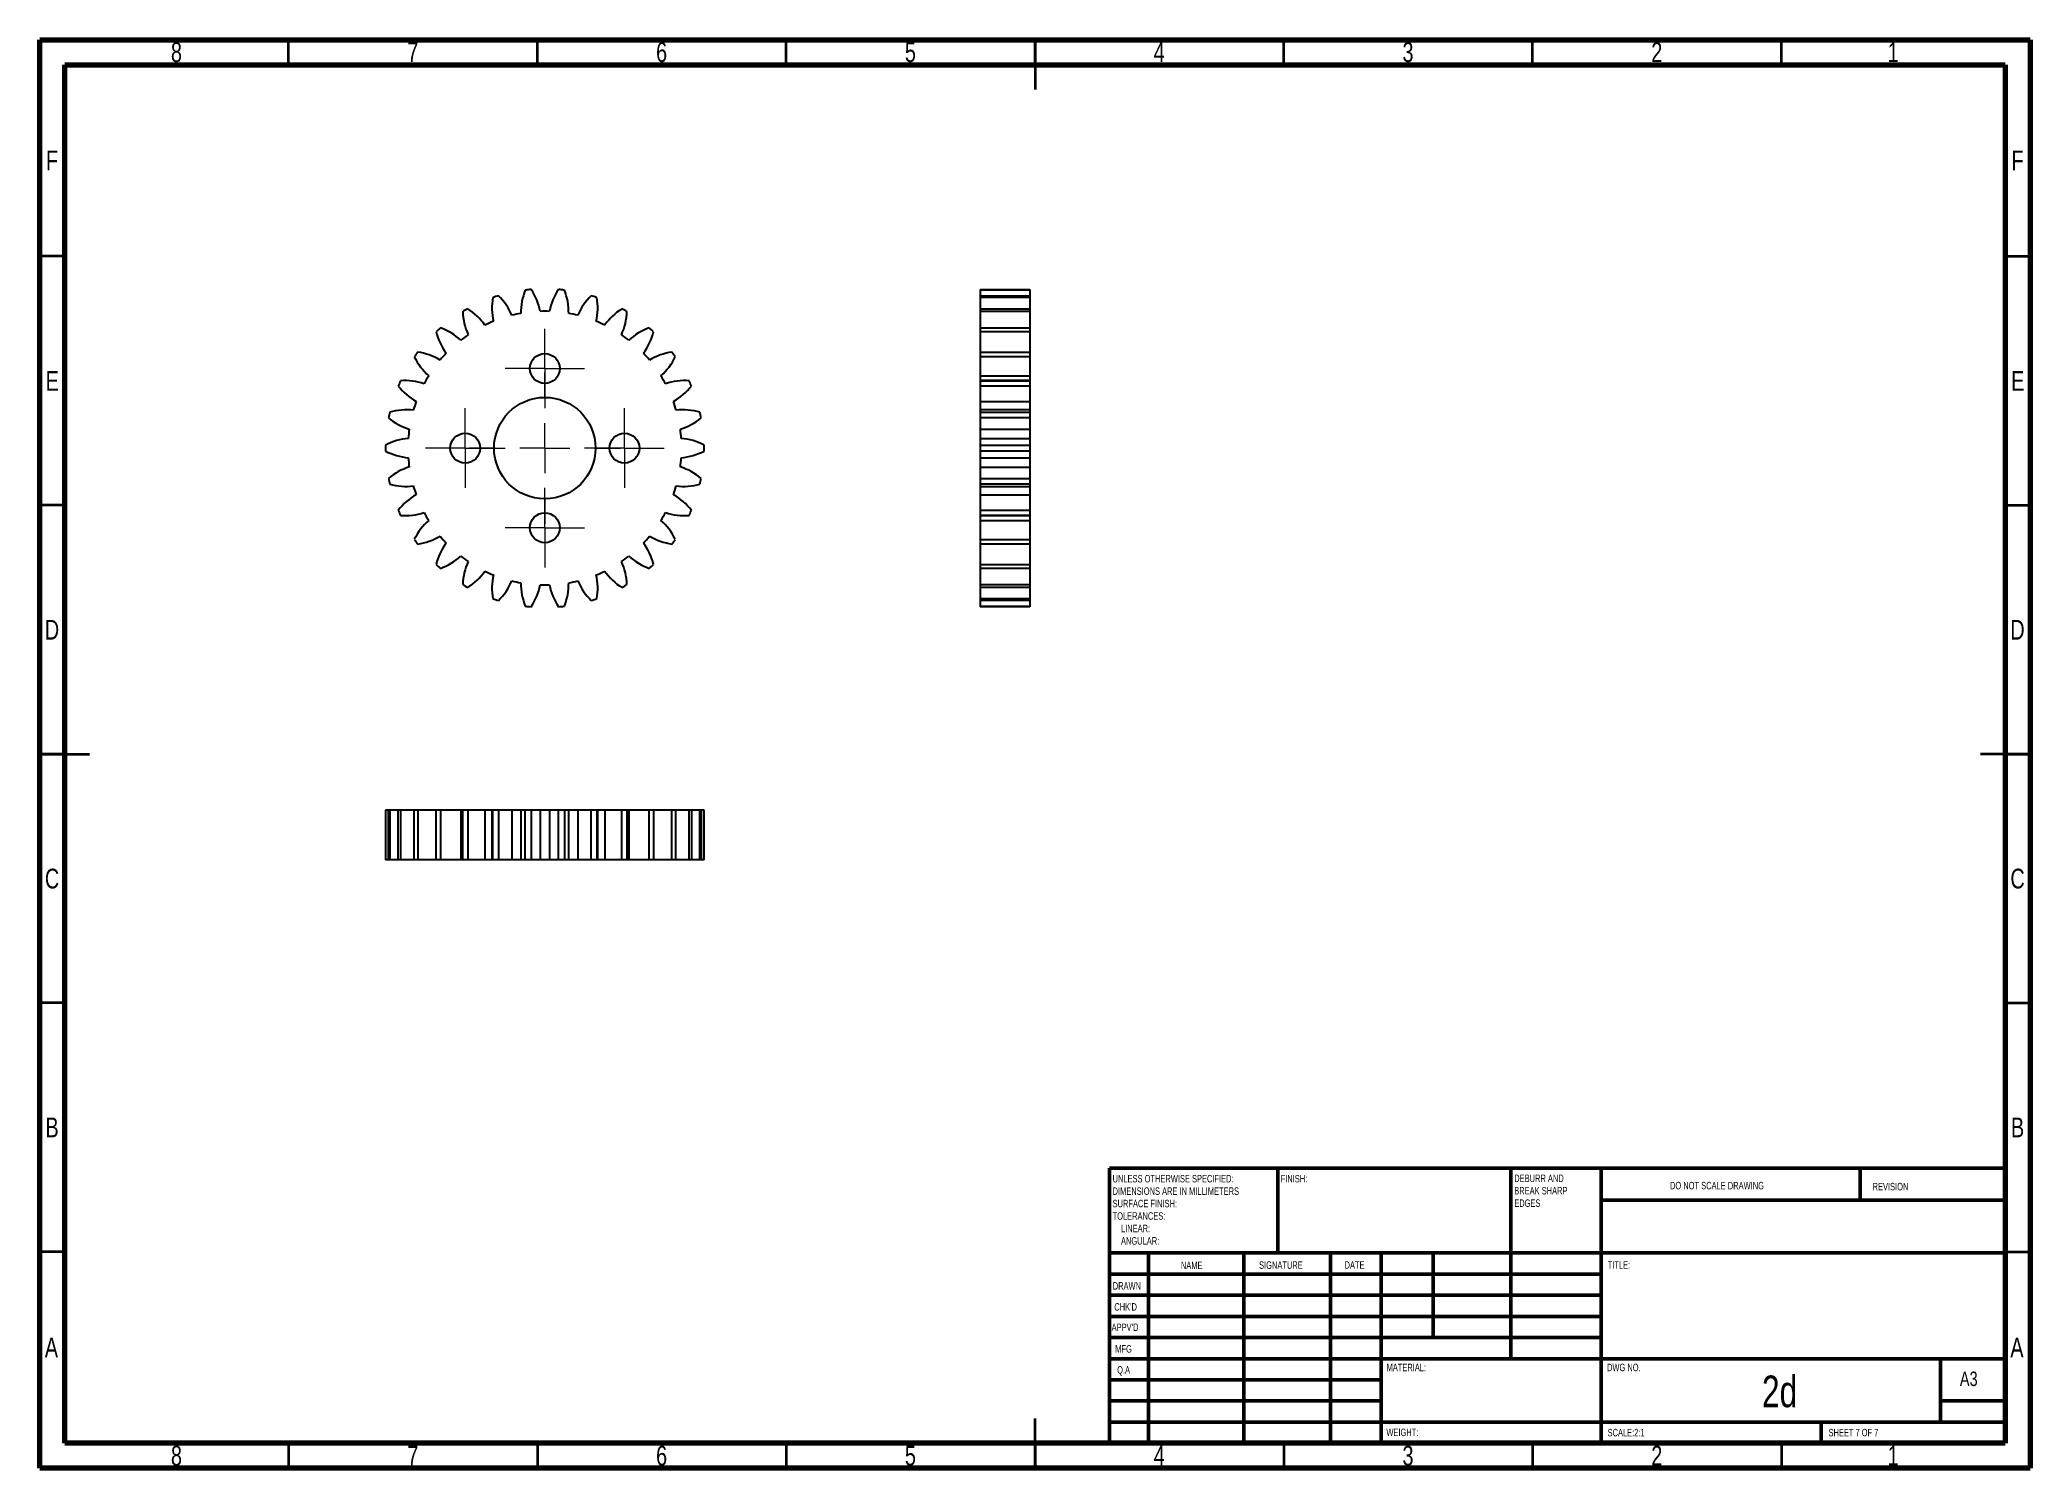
# Paper-space layout 'Sheet7' of a CAD drawing. Header units: millimetres. Extents: x 15 to 415, y 5 to 292.
import ezdxf

# ---------------------------------------------------------------- set-up
doc = ezdxf.new("R2010")
doc.units = ezdxf.units.MM
doc.styles.add('SLDTEXTSTYLE0', font='TXT', dxfattribs={"width": 0.75})
doc.styles.add('SLDTEXTSTYLE1', font='TXT', dxfattribs={"width": 0.686449})
doc.styles.add('SLDTEXTSTYLE2', font='TXT', dxfattribs={"width": 0.6875})

# ---------------------------------------------------------------- blocks, each defined once
blk = doc.blocks.new('SW_NOTE_0_12')
at = {"color": 0, "linetype": 'Continuous', "lineweight": 0, "char_height": 1.5, "attachment_point": 1, "style": 'SLDTEXTSTYLE0'}
for s, insert in [('UNLESS OTHERWISE SPECIFIED:', (0, 1.93)), ('SURFACE FINISH:', (0, -3.07)), ('DIMENSIONS ARE IN MILLIMETERS', (0, -0.57)), ('TOLERANCES:', (0, -5.57)), ('ANGULAR:', (1.69, -10.57)), ('LINEAR:', (1.69, -8.07))]:
    blk.add_mtext(s, dxfattribs=dict(at, insert=insert))
blk = doc.blocks.new('SW_NOTE_0_13')
at = {"color": 0, "linetype": 'Continuous', "lineweight": 0, "char_height": 1.5, "attachment_point": 1, "style": 'SLDTEXTSTYLE0'}
for s, insert in [('DEBURR AND', (0, 1.93)), ('BREAK SHARP', (0, -0.57)), ('EDGES', (0, -3.07))]:
    blk.add_mtext(s, dxfattribs=dict(at, insert=insert))
blk = doc.blocks.new('SW_CENTERMARKSYMBOL_62')
at = {"color": 0, "linetype": 'Continuous', "lineweight": 18}
for p, q in [((0, 10), (0, 15.2)), ((0, 0), (0, 5)), ((-10, 0), (-15.2, 0)), ((0, 0), (-5, 0)), ((0, 0), (0, -5)), ((0, 0), (5, 0)), ((10, 0), (15.2, 0)), ((0, -10), (0, -15.2))]:
    blk.add_line(p, q, dxfattribs=at)
blk = doc.blocks.new('SW_CENTERMARKSYMBOL_63')
at = {"color": 0, "linetype": 'Continuous', "lineweight": 18}
for p, q in [((0, 5), (0, 8)), ((0, 0), (0, 5)), ((-5, 0), (-8, 0)), ((0, 0), (-5, 0)), ((0, 0), (0, -5)), ((0, 0), (5, 0)), ((5, 0), (8, 0)), ((0, -5), (0, -8))]:
    blk.add_line(p, q, dxfattribs=at)
blk = doc.blocks.new('SW_CENTERMARKSYMBOL_64')
at = {"color": 0, "linetype": 'Continuous', "lineweight": 18}
for p, q in [((0, 5), (0, 8)), ((0, 0), (0, 5)), ((-5, 0), (-8, 0)), ((0, 0), (-5, 0)), ((0, 0), (0, -5)), ((0, 0), (5, 0)), ((5, 0), (8, 0)), ((0, -5), (0, -8))]:
    blk.add_line(p, q, dxfattribs=at)
blk = doc.blocks.new('SW_CENTERMARKSYMBOL_65')
at = {"color": 0, "linetype": 'Continuous', "lineweight": 18}
for p, q in [((0, 5), (0, 8)), ((0, 0), (0, 5)), ((-5, 0), (-8, 0)), ((0, 0), (-5, 0)), ((0, 0), (0, -5)), ((0, 0), (5, 0)), ((5, 0), (8, 0)), ((0, -5), (0, -8))]:
    blk.add_line(p, q, dxfattribs=at)
blk = doc.blocks.new('SW_CENTERMARKSYMBOL_66')
at = {"color": 0, "linetype": 'Continuous', "lineweight": 18}
for p, q in [((0, 5), (0, 8)), ((0, 0), (0, 5)), ((-5, 0), (-8, 0)), ((0, 0), (-5, 0)), ((0, 0), (0, -5)), ((0, 0), (5, 0)), ((5, 0), (8, 0)), ((0, -5), (0, -8))]:
    blk.add_line(p, q, dxfattribs=at)

psp = doc.layouts.new('Sheet7')

# ---------------------------------------------------------------- linework, layer by layer
at = {"color": 7, "linetype": 'Continuous', "lineweight": 70}
for p, q in [((15, 5), (15, 292)), ((15, 292), (415, 292)), ((415, 292), (415, 5)), ((20, 10), (20, 287)), ((20, 287), (410, 287)), ((410, 287), (410, 10)), ((410, 10), (20, 10)), ((415, 5), (15, 5))]:
    psp.add_line(p, q, dxfattribs=at)
at = {"color": 7, "linetype": 'Continuous', "lineweight": 35}
for p, q in [((65, 287), (65, 292)), ((115, 287), (115, 292)), ((165, 287), (165, 292)), ((215, 292), (215, 282)), ((215, 287), (215, 292)), ((265, 287), (265, 292)), ((315, 287), (315, 292)), ((365, 287), (365, 292)), ((20, 248.5), (15, 248.5)), ((410, 248.5), (415, 248.5)), ((20, 198.5), (15, 198.5)), ((410, 198.5), (415, 198.5)), ((15, 148.5), (25, 148.5)), ((20, 148.5), (15, 148.5)), ((415, 148.5), (405, 148.5)), ((410, 148.5), (415, 148.5)), ((20, 98.5), (15, 98.5)), ((410, 98.5), (415, 98.5)), ((20, 48.5), (15, 48.5)), ((410, 48.5), (415, 48.5)), ((215, 5), (215, 15)), ((65, 10), (65, 5)), ((115, 10), (115, 5)), ((165, 10), (165, 5)), ((215, 10), (215, 5)), ((265, 10), (265, 5)), ((315, 10), (315, 5)), ((365, 10), (365, 5))]:
    psp.add_line(p, q, dxfattribs=at)
at = {"color": 7, "linetype": 'Continuous', "lineweight": 25}
for p, q in [((203.95, 241.84), (213.95, 241.84)), ((203.95, 241.84), (203.95, 241.72)), ((213.95, 241.72), (203.95, 241.72)), ((203.95, 241.72), (203.95, 240.57)), ((203.95, 240.57), (213.95, 240.57)), ((203.95, 240.57), (203.95, 240.21)), ((213.95, 240.21), (203.95, 240.21)), ((203.95, 240.21), (203.95, 237.96)), ((213.95, 241.84), (213.95, 241.72)), ((213.95, 241.72), (213.95, 240.57)), ((213.95, 240.57), (213.95, 240.21)), ((213.95, 240.21), (213.95, 237.96)), ((203.95, 237.96), (213.95, 237.96)), ((203.95, 237.96), (203.95, 237.38)), ((213.95, 237.38), (203.95, 237.38)), ((203.95, 237.38), (203.95, 234.13)), ((213.95, 237.96), (213.95, 237.38)), ((213.95, 237.38), (213.95, 234.13)), ((203.95, 234.13), (213.95, 234.13)), ((203.95, 234.13), (203.95, 233.35)), ((213.95, 233.35), (203.95, 233.35)), ((203.95, 233.35), (203.95, 229.24)), ((213.95, 234.13), (213.95, 233.35)), ((213.95, 233.35), (213.95, 229.24)), ((203.95, 229.24), (213.95, 229.24)), ((203.95, 229.24), (203.95, 228.3)), ((213.95, 228.3), (203.95, 228.3)), ((203.95, 228.3), (203.95, 224.51)), ((213.95, 229.24), (213.95, 228.3)), ((213.95, 228.3), (213.95, 224.51)), ((203.95, 224.51), (213.95, 224.51)), ((203.95, 224.51), (203.95, 223.54)), ((213.95, 224.51), (213.95, 223.54)), ((213.95, 223.54), (203.95, 223.54)), ((203.95, 223.54), (203.95, 223.51)), ((203.95, 223.51), (213.95, 223.51)), ((203.95, 223.51), (203.95, 222.44)), ((213.95, 222.44), (203.95, 222.44)), ((203.95, 222.44), (203.95, 219.34)), ((213.95, 223.54), (213.95, 223.51)), ((213.95, 223.51), (213.95, 222.44)), ((213.95, 222.44), (213.95, 219.34)), ((203.95, 219.34), (213.95, 219.34)), ((203.95, 219.34), (203.95, 217.65)), ((213.95, 217.65), (203.95, 217.65)), ((203.95, 217.65), (203.95, 217.19)), ((203.95, 217.19), (213.95, 217.19)), ((203.95, 217.19), (203.95, 216.04)), ((213.95, 216.04), (203.95, 216.04)), ((203.95, 216.04), (203.95, 213.76)), ((213.95, 219.34), (213.95, 217.65)), ((213.95, 217.65), (213.95, 217.19)), ((213.95, 217.19), (213.95, 216.04)), ((213.95, 216.04), (213.95, 213.76)), ((203.95, 213.76), (213.95, 213.76)), ((203.95, 213.76), (203.95, 211.91)), ((213.95, 213.76), (213.95, 211.91)), ((203.95, 211.91), (213.95, 211.91)), ((203.95, 211.91), (203.95, 210.55)), ((203.95, 210.55), (203.95, 209.38)), ((203.95, 210.55), (213.95, 210.55)), ((213.95, 209.38), (203.95, 209.38)), ((203.95, 209.38), (203.95, 208.02)), ((203.95, 208.02), (213.95, 208.02)), ((203.95, 208.02), (203.95, 206.16)), ((213.95, 211.91), (213.95, 210.55)), ((213.95, 210.55), (213.95, 209.38)), ((213.95, 209.38), (213.95, 208.02)), ((213.95, 208.02), (213.95, 206.16)), ((203.95, 206.16), (213.95, 206.16)), ((203.95, 206.16), (203.95, 203.88)), ((213.95, 206.16), (213.95, 203.88)), ((203.95, 203.88), (213.95, 203.88)), ((203.95, 203.88), (203.95, 202.74)), ((213.95, 202.74), (203.95, 202.74)), ((203.95, 202.74), (203.95, 202.27)), ((203.95, 202.27), (213.95, 202.27)), ((203.95, 202.27), (203.95, 200.58)), ((203.95, 200.58), (213.95, 200.58)), ((203.95, 200.58), (203.95, 197.48)), ((213.95, 203.88), (213.95, 202.74)), ((213.95, 202.74), (213.95, 202.27)), ((213.95, 202.27), (213.95, 200.58)), ((213.95, 200.58), (213.95, 197.48)), ((203.95, 197.48), (213.95, 197.48)), ((203.95, 197.48), (203.95, 196.42)), ((213.95, 196.42), (203.95, 196.42)), ((203.95, 196.42), (203.95, 196.39)), ((203.95, 196.39), (213.95, 196.39)), ((203.95, 196.39), (203.95, 195.41)), ((213.95, 197.48), (213.95, 196.42)), ((213.95, 196.42), (213.95, 196.39)), ((213.95, 196.39), (213.95, 195.41)), ((203.95, 195.41), (213.95, 195.41)), ((203.95, 195.41), (203.95, 191.63)), ((213.95, 195.41), (213.95, 191.63)), ((203.95, 191.63), (213.95, 191.63)), ((203.95, 191.63), (203.95, 190.68)), ((213.95, 190.68), (203.95, 190.68)), ((203.95, 190.68), (203.95, 186.58)), ((213.95, 191.63), (213.95, 190.68)), ((213.95, 190.68), (213.95, 186.58)), ((203.95, 186.58), (213.95, 186.58)), ((203.95, 186.58), (203.95, 185.8)), ((213.95, 185.8), (203.95, 185.8)), ((203.95, 185.8), (203.95, 182.55)), ((213.95, 186.58), (213.95, 185.8)), ((213.95, 185.8), (213.95, 182.55)), ((203.95, 182.55), (213.95, 182.55)), ((203.95, 182.55), (203.95, 181.96)), ((213.95, 181.96), (203.95, 181.96)), ((203.95, 181.96), (203.95, 179.72)), ((213.95, 182.55), (213.95, 181.96)), ((213.95, 181.96), (213.95, 179.72)), ((203.95, 179.72), (213.95, 179.72)), ((203.95, 179.72), (203.95, 179.35)), ((213.95, 179.35), (203.95, 179.35)), ((203.95, 179.35), (203.95, 178.21)), ((203.95, 178.21), (213.95, 178.21)), ((203.95, 178.21), (203.95, 178.08)), ((213.95, 178.08), (203.95, 178.08)), ((213.95, 179.72), (213.95, 179.35)), ((213.95, 179.35), (213.95, 178.21)), ((213.95, 178.21), (213.95, 178.08)), ((84.49, 137.21), (84.49, 127.21)), ((84.5, 137.21), (84.49, 137.21)), ((84.5, 137.21), (84.5, 127.21)), ((85.07, 137.21), (84.5, 137.21)), ((85.07, 127.21), (85.07, 137.21)), ((85.32, 137.21), (85.07, 137.21)), ((85.32, 137.21), (85.32, 127.21)), ((87.02, 137.21), (85.32, 137.21)), ((87.02, 127.21), (87.02, 137.21)), ((87.5, 137.21), (87.02, 137.21)), ((87.5, 137.21), (87.5, 127.21)), ((90.26, 137.21), (87.5, 137.21)), ((90.26, 127.21), (90.26, 137.21)), ((90.95, 137.21), (90.26, 137.21)), ((90.95, 137.21), (90.95, 127.21)), ((94.65, 137.21), (90.95, 137.21)), ((94.65, 127.21), (94.65, 137.21)), ((95.52, 137.21), (94.65, 137.21)), ((95.52, 137.21), (95.52, 127.21)), ((99.58, 137.21), (95.52, 137.21)), ((99.58, 137.21), (99.58, 127.21)), ((99.99, 137.21), (99.58, 137.21)), ((99.99, 127.21), (99.99, 137.21)), ((101, 137.21), (99.99, 137.21)), ((101, 137.21), (101, 127.21)), ((104.46, 137.21), (101, 137.21)), ((104.46, 137.21), (104.46, 127.21)), ((105.86, 137.21), (104.46, 137.21)), ((105.86, 137.21), (105.86, 127.21)), ((106.05, 137.21), (105.86, 137.21)), ((106.05, 127.21), (106.05, 137.21)), ((107.16, 137.21), (106.05, 137.21)), ((107.16, 137.21), (107.16, 127.21)), ((109.87, 137.21), (107.16, 137.21)), ((109.87, 137.21), (109.87, 127.21)), ((111.69, 137.21), (109.87, 137.21)), ((111.69, 137.21), (111.69, 127.21)), ((112.56, 137.21), (111.69, 137.21)), ((112.56, 127.21), (112.56, 137.21)), ((113.73, 137.21), (112.56, 137.21)), ((113.73, 137.21), (113.73, 127.21)), ((115.56, 137.21), (113.73, 137.21)), ((115.56, 137.21), (115.56, 127.21)), ((117.42, 137.21), (115.56, 137.21)), ((119.25, 137.21), (117.42, 137.21)), ((117.42, 137.21), (117.42, 127.21)), ((119.25, 127.21), (119.25, 137.21)), ((120.42, 137.21), (119.25, 137.21)), ((120.42, 137.21), (120.42, 127.21)), ((121.29, 137.21), (120.42, 137.21)), ((121.29, 127.21), (121.29, 137.21)), ((123.12, 137.21), (121.29, 137.21)), ((123.12, 137.21), (123.12, 127.21)), ((125.82, 137.21), (123.12, 137.21)), ((125.82, 127.21), (125.82, 137.21)), ((126.93, 137.21), (125.82, 137.21)), ((126.93, 137.21), (126.93, 127.21)), ((127.12, 137.21), (126.93, 137.21)), ((127.12, 127.21), (127.12, 137.21)), ((128.52, 137.21), (127.12, 137.21)), ((128.52, 137.21), (128.52, 127.21)), ((131.98, 137.21), (128.52, 137.21)), ((131.98, 127.21), (131.98, 137.21)), ((133, 137.21), (131.98, 137.21)), ((133, 137.21), (133, 127.21)), ((133.4, 137.21), (133, 137.21)), ((133.4, 137.21), (133.4, 127.21)), ((137.46, 137.21), (133.4, 137.21)), ((137.46, 127.21), (137.46, 137.21)), ((138.33, 137.21), (137.46, 137.21)), ((138.33, 137.21), (138.33, 127.21)), ((142.03, 137.21), (138.33, 137.21)), ((142.03, 127.21), (142.03, 137.21)), ((142.72, 137.21), (142.03, 137.21)), ((142.72, 137.21), (142.72, 127.21)), ((145.48, 137.21), (142.72, 137.21)), ((145.48, 127.21), (145.48, 137.21)), ((145.96, 137.21), (145.48, 137.21)), ((145.96, 137.21), (145.96, 127.21)), ((147.67, 137.21), (145.96, 137.21)), ((147.67, 127.21), (147.67, 137.21)), ((147.91, 137.21), (147.67, 137.21)), ((147.91, 137.21), (147.91, 127.21)), ((148.49, 137.21), (147.91, 137.21)), ((148.49, 127.21), (148.49, 137.21)), ((148.49, 127.21), (148.49, 137.21)), ((148.49, 137.21), (148.49, 137.21)), ((84.5, 127.21), (84.49, 127.21)), ((85.07, 127.21), (84.5, 127.21)), ((85.32, 127.21), (85.07, 127.21)), ((87.02, 127.21), (85.32, 127.21)), ((87.5, 127.21), (87.02, 127.21)), ((90.26, 127.21), (87.5, 127.21)), ((90.95, 127.21), (90.26, 127.21)), ((94.65, 127.21), (90.95, 127.21)), ((95.52, 127.21), (94.65, 127.21)), ((99.58, 127.21), (95.52, 127.21)), ((99.99, 127.21), (99.58, 127.21)), ((101, 127.21), (99.99, 127.21)), ((104.46, 127.21), (101, 127.21)), ((105.86, 127.21), (104.46, 127.21)), ((106.05, 127.21), (105.86, 127.21)), ((107.16, 127.21), (106.05, 127.21)), ((109.87, 127.21), (107.16, 127.21)), ((111.69, 127.21), (109.87, 127.21)), ((112.56, 127.21), (111.69, 127.21)), ((113.73, 127.21), (112.56, 127.21)), ((115.56, 127.21), (113.73, 127.21)), ((117.42, 127.21), (115.56, 127.21)), ((119.25, 127.21), (117.42, 127.21)), ((120.42, 127.21), (119.25, 127.21)), ((121.29, 127.21), (120.42, 127.21)), ((123.12, 127.21), (121.29, 127.21)), ((125.82, 127.21), (123.12, 127.21)), ((126.93, 127.21), (125.82, 127.21)), ((127.12, 127.21), (126.93, 127.21)), ((128.52, 127.21), (127.12, 127.21)), ((131.98, 127.21), (128.52, 127.21)), ((133, 127.21), (131.98, 127.21)), ((133.4, 127.21), (133, 127.21)), ((137.46, 127.21), (133.4, 127.21)), ((138.33, 127.21), (137.46, 127.21)), ((142.03, 127.21), (138.33, 127.21)), ((142.72, 127.21), (142.03, 127.21)), ((145.48, 127.21), (142.72, 127.21)), ((145.96, 127.21), (145.48, 127.21)), ((147.67, 127.21), (145.96, 127.21)), ((147.91, 127.21), (147.67, 127.21)), ((148.49, 127.21), (147.91, 127.21)), ((148.49, 127.21), (148.49, 127.21))]:
    psp.add_line(p, q, dxfattribs=at)
at = {"color": 7, "linetype": 'Continuous', "lineweight": 50}
for p, q in [((230, 65.25), (410, 65.25)), ((230, 65.25), (230, 10)), ((263.8, 48.25), (263.8, 65.25)), ((310.6, 65.25), (310.6, 27)), ((328.8, 65.25), (328.8, 10)), ((380.8, 58.88), (380.8, 65.25)), ((410, 58.88), (328.8, 58.88)), ((410, 48.25), (230, 48.25)), ((237.8, 48.25), (237.8, 10)), ((256.99, 48.25), (256.99, 10)), ((274.4, 48.25), (274.4, 10)), ((284.6, 10), (284.6, 48.25)), ((295, 31.25), (295, 48.25)), ((328.8, 44), (230, 44)), ((328.8, 39.75), (230, 39.75)), ((328.8, 35.5), (230, 35.5)), ((328.8, 31.25), (230, 31.25)), ((284.6, 27), (230, 27)), ((284.6, 27), (410, 27)), ((397, 14.25), (397, 27)), ((284.6, 22.75), (230, 22.75)), ((284.6, 18.5), (230, 18.5)), ((410, 18.5), (397, 18.5)), ((230, 14.25), (410, 14.25)), ((373, 10), (373, 14.25))]:
    psp.add_line(p, q, dxfattribs=at)
at = {"color": 7, "linetype": 'Continuous', "lineweight": 25}
for centre, radius in [((116.49, 225.96), 3), ((116.49, 209.96), 10.2), ((100.49, 209.96), 3), ((132.49, 209.96), 3), ((116.49, 193.96), 3)]:
    psp.add_circle(centre, radius, dxfattribs=at)
for centre, radius, start, end in [((117.86, 238.12), 12, 169.9673, 192.8643), ((116.49, 209.96), 32, 106.952, 109.048), ((98.83, 231.94), 12, 23.1357, 46.0327), ((123.69, 237.22), 12, 157.9673, 180.8643), ((116.49, 209.96), 32, 94.952, 97.048), ((103.78, 235.13), 12, 11.1357, 34.0327), ((129.2, 235.13), 12, 145.9673, 168.8643), ((116.49, 209.96), 32, 82.952, 85.048), ((109.29, 237.22), 12, 359.1357, 22.0327), ((134.15, 231.94), 12, 133.9673, 156.8643), ((116.49, 209.96), 32, 70.952, 73.048), ((115.12, 238.12), 12, 347.1357, 10.0327), ((116.49, 209.96), 32, 118.952, 121.048), ((111.98, 237.79), 12, 181.9673, 204.8643), ((94.65, 227.78), 12, 35.1357, 58.0327), ((116.49, 209.96), 27.5, 100.056, 103.944), ((116.49, 209.96), 27.5, 88.056, 91.944), ((116.49, 209.96), 27.5, 76.056, 79.944), ((138.33, 227.78), 12, 121.9673, 144.8643), ((121, 237.79), 12, 335.1357, 358.0327), ((116.49, 209.96), 32, 58.952, 61.048), ((116.49, 209.96), 32, 130.952, 133.048), ((106.29, 236.24), 12, 193.9673, 216.8643), ((91.42, 222.85), 12, 47.1357, 70.0327), ((116.49, 209.96), 27.5, 124.056, 127.944), ((116.49, 209.96), 27.5, 112.056, 115.944), ((116.49, 209.96), 27.5, 64.056, 67.944), ((116.49, 209.96), 27.5, 52.056, 55.944), ((141.56, 222.85), 12, 109.9673, 132.8643), ((126.69, 236.24), 12, 323.1357, 346.0327), ((116.49, 209.96), 32, 46.952, 49.048), ((116.49, 209.96), 32, 142.952, 145.048), ((101.05, 233.55), 12, 205.9673, 228.8643), ((89.29, 217.36), 12, 59.1357, 82.0327), ((116.49, 209.96), 27.5, 136.056, 139.944), ((116.49, 209.96), 27.5, 40.056, 43.944), ((143.69, 217.36), 12, 97.9673, 120.8643), ((131.93, 233.55), 12, 311.1357, 334.0327), ((116.49, 209.96), 32, 34.952, 37.048), ((116.49, 209.96), 27.5, 148.056, 151.944), ((116.49, 209.96), 27.5, 28.056, 31.944), ((116.49, 209.96), 32, 154.952, 157.048), ((96.49, 229.82), 12, 217.9673, 240.8643), ((88.34, 211.54), 12, 71.1357, 94.0327), ((144.64, 211.54), 12, 85.9673, 108.8643), ((136.5, 229.82), 12, 299.1357, 322.0327), ((116.49, 209.96), 32, 22.952, 25.048), ((116.49, 209.96), 32, 166.952, 169.048), ((92.79, 225.23), 12, 229.9673, 252.8643), ((88.63, 205.65), 12, 83.1357, 106.0327), ((116.49, 209.96), 27.5, 160.056, 163.944), ((116.49, 209.96), 27.5, 16.056, 19.944), ((144.35, 205.65), 12, 73.9673, 96.8643), ((140.19, 225.23), 12, 287.1357, 310.0327), ((116.49, 209.96), 32, 10.952, 13.048), ((116.49, 209.96), 27.5, 172.056, 175.944), ((116.49, 209.96), 27.5, 4.056, 7.944), ((116.49, 209.96), 32, 178.952, 181.048), ((90.14, 199.96), 12, 95.1357, 118.0327), ((90.14, 219.97), 12, 241.9673, 264.8643), ((116.49, 209.96), 27.5, 184.056, 187.944), ((116.49, 209.96), 27.5, 352.056, 355.944), ((142.85, 199.96), 12, 61.9673, 84.8643), ((142.85, 219.97), 12, 275.1357, 298.0327), ((116.49, 209.96), 32, 358.952, 1.048), ((92.79, 194.7), 12, 107.1357, 130.0327), ((140.19, 194.7), 12, 49.9673, 72.8643), ((116.49, 209.96), 32, 190.952, 193.048), ((88.63, 214.27), 12, 253.9673, 276.8643), ((96.49, 190.1), 12, 119.1357, 142.0327), ((116.49, 209.96), 27.5, 196.056, 199.944), ((116.49, 209.96), 27.5, 340.056, 343.944), ((136.5, 190.1), 12, 37.9673, 60.8643), ((144.35, 214.27), 12, 263.1357, 286.0327), ((116.49, 209.96), 32, 346.952, 349.048), ((116.49, 209.96), 32, 202.952, 205.048), ((88.34, 208.39), 12, 265.9673, 288.8643), ((116.49, 209.96), 27.5, 208.056, 211.944), ((116.49, 209.96), 27.5, 328.056, 331.944), ((144.64, 208.39), 12, 251.1357, 274.0327), ((116.49, 209.96), 32, 334.952, 337.048), ((101.05, 186.38), 12, 131.1357, 154.0327), ((89.29, 202.57), 12, 277.9673, 300.8643), ((116.49, 209.96), 27.5, 220.056, 223.944), ((116.49, 209.96), 27.5, 316.056, 319.944), ((143.69, 202.57), 12, 239.1357, 262.0327), ((131.93, 186.38), 12, 25.9673, 48.8643), ((116.49, 209.96), 32, 214.952, 217.048), ((106.29, 183.68), 12, 143.1357, 166.0327), ((91.42, 197.07), 12, 289.9673, 312.8643), ((116.49, 209.96), 27.5, 232.056, 235.944), ((116.49, 209.96), 27.5, 304.056, 307.944), ((141.56, 197.07), 12, 227.1357, 250.0327), ((126.69, 183.68), 12, 13.9673, 36.8643), ((116.49, 209.96), 32, 322.952, 325.048), ((116.49, 209.96), 32, 226.952, 229.048), ((111.98, 182.14), 12, 155.1357, 178.0327), ((94.65, 192.14), 12, 301.9673, 324.8643), ((116.49, 209.96), 27.5, 244.056, 247.944), ((117.86, 181.81), 12, 167.1357, 190.0327), ((116.49, 209.96), 27.5, 292.056, 295.944), ((115.12, 181.81), 12, 349.9673, 12.8643), ((138.33, 192.14), 12, 215.1357, 238.0327), ((121, 182.14), 12, 1.9673, 24.8643), ((116.49, 209.96), 32, 310.952, 313.048), ((116.49, 209.96), 32, 238.952, 241.048), ((98.83, 187.99), 12, 313.9673, 336.8643), ((116.49, 209.96), 27.5, 256.056, 259.944), ((123.69, 182.71), 12, 179.1357, 202.0327), ((103.78, 184.8), 12, 325.9673, 348.8643), ((116.49, 209.96), 27.5, 268.056, 271.944), ((129.2, 184.8), 12, 191.1357, 214.0327), ((109.29, 182.71), 12, 337.9673, 0.8643), ((116.49, 209.96), 27.5, 280.056, 283.944), ((134.15, 187.99), 12, 203.1357, 226.0327), ((116.49, 209.96), 32, 298.952, 301.048), ((116.49, 209.96), 32, 250.952, 253.048), ((116.49, 209.96), 32, 262.952, 265.048), ((116.49, 209.96), 32, 274.952, 277.048), ((116.49, 209.96), 32, 286.952, 289.048)]:
    psp.add_arc(centre, radius, start, end, dxfattribs=at)

# ---------------------------------------------------------------- block references
at = {"color": 7, "linetype": 'Continuous', "lineweight": 0}
for name, p in [('SW_CENTERMARKSYMBOL_64', (116.49, 225.96)), ('SW_CENTERMARKSYMBOL_62', (116.49, 209.96)), ('SW_CENTERMARKSYMBOL_65', (100.49, 209.96)), ('SW_CENTERMARKSYMBOL_66', (132.49, 209.96)), ('SW_CENTERMARKSYMBOL_63', (116.49, 193.96)), ('SW_NOTE_0_13', (311.31, 62.07)), ('SW_NOTE_0_12', (230.59, 61.99))]:
    psp.add_blockref(name, p, dxfattribs=at)

# ---------------------------------------------------------------- texts
for s, insert, char_height, attachment_point, style in [('8', (42.46, 291.5), 3.97, 2, 'SLDTEXTSTYLE0'), ('7', (89.96, 291.5), 3.97, 2, 'SLDTEXTSTYLE0'), ('6', (139.96, 291.5), 3.97, 2, 'SLDTEXTSTYLE0'), ('5', (189.96, 291.5), 3.97, 2, 'SLDTEXTSTYLE0'), ('4', (239.96, 291.5), 3.97, 2, 'SLDTEXTSTYLE0'), ('3', (289.96, 291.5), 3.97, 2, 'SLDTEXTSTYLE0'), ('2', (339.96, 291.5), 3.97, 2, 'SLDTEXTSTYLE0'), ('1', (387.46, 291.5), 3.97, 2, 'SLDTEXTSTYLE0'), ('F', (17.46, 269.75), 3.97, 2, 'SLDTEXTSTYLE0'), ('F', (412.46, 269.75), 3.97, 2, 'SLDTEXTSTYLE0'), ('E', (17.51, 225.45), 3.97, 2, 'SLDTEXTSTYLE0'), ('E', (412.51, 225.45), 3.97, 2, 'SLDTEXTSTYLE0'), ('D', (17.45, 175.45), 3.97, 2, 'SLDTEXTSTYLE0'), ('D', (412.45, 175.45), 3.97, 2, 'SLDTEXTSTYLE0'), ('C', (17.46, 125.45), 3.97, 2, 'SLDTEXTSTYLE0'), ('C', (412.46, 125.45), 3.97, 2, 'SLDTEXTSTYLE0'), ('B', (17.47, 75.45), 3.97, 2, 'SLDTEXTSTYLE0'), ('B', (412.47, 75.45), 3.97, 2, 'SLDTEXTSTYLE0'), ('FINISH:', (264.37, 63.92), 1.5, 1, 'SLDTEXTSTYLE0'), ('DO NOT SCALE DRAWING', (342.61, 62.53), 1.5, 1, 'SLDTEXTSTYLE0'), ('REVISION', (383.33, 62.33), 1.5, 1, 'SLDTEXTSTYLE0'), ('NAME', (244.32, 46.5), 1.5, 1, 'SLDTEXTSTYLE0'), ('SIGNATURE', (260.03, 46.56), 1.5, 1, 'SLDTEXTSTYLE0'), ('DATE', (277.21, 46.58), 1.5, 1, 'SLDTEXTSTYLE0'), ('TITLE:', (330.09, 46.58), 1.5, 1, 'SLDTEXTSTYLE0'), ('DRAWN', (230.64, 42.38), 1.5, 1, 'SLDTEXTSTYLE1'), ("CHK'D", (230.94, 38.16), 1.5, 1, 'SLDTEXTSTYLE0'), ("APPV'D", (230.4, 34.07), 1.5, 1, 'SLDTEXTSTYLE0'), ('A', (17.34, 31.25), 3.97, 2, 'SLDTEXTSTYLE0'), ('MFG', (231.12, 29.72), 1.5, 1, 'SLDTEXTSTYLE0'), ('A', (412.34, 31.25), 3.97, 2, 'SLDTEXTSTYLE0'), ('Q.A', (231.51, 25.5), 1.5, 1, 'SLDTEXTSTYLE0'), ('MATERIAL:', (285.65, 25.99), 1.5, 1, 'SLDTEXTSTYLE0'), ('DWG NO.', (329.95, 25.99), 1.5, 1, 'SLDTEXTSTYLE0'), ('A3', (400.87, 24.41), 2.91, 1, 'SLDTEXTSTYLE0'), ('2d', (364.64, 23.61), 6.35, 2, 'SLDTEXTSTYLE0'), ('WEIGHT:', (285.62, 12.95), 1.499, 1, 'SLDTEXTSTYLE0'), ('SCALE:2:1', (330.07, 12.9), 1.5, 1, 'SLDTEXTSTYLE0'), ('SHEET 7 OF 7', (374.48, 12.9), 1.5, 1, 'SLDTEXTSTYLE2'), ('8', (42.46, 9.5), 3.97, 2, 'SLDTEXTSTYLE0'), ('7', (89.96, 9.5), 3.97, 2, 'SLDTEXTSTYLE0'), ('6', (139.96, 9.5), 3.97, 2, 'SLDTEXTSTYLE0'), ('5', (189.96, 9.5), 3.97, 2, 'SLDTEXTSTYLE0'), ('4', (239.96, 9.5), 3.97, 2, 'SLDTEXTSTYLE0'), ('3', (289.96, 9.5), 3.97, 2, 'SLDTEXTSTYLE0'), ('2', (339.96, 9.5), 3.97, 2, 'SLDTEXTSTYLE0'), ('1', (387.46, 9.5), 3.97, 2, 'SLDTEXTSTYLE0')]:
    psp.add_mtext(s, dxfattribs=dict(at, insert=insert, char_height=char_height, attachment_point=attachment_point, style=style))

doc.saveas('drawing.dxf')
